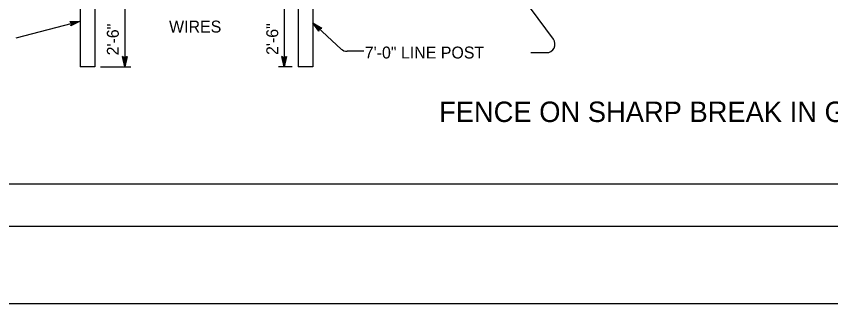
# Model space of a CAD drawing. Extents: x -894 to 866, y -476 to 714.
# Drawn here: x -426.8 to 51.6, y -476.4 to -307.5 of the extents above; entities that cross this region are included whole.
import ezdxf

# ---------------------------------------------------------------- set-up
doc = ezdxf.new("R2010")
doc.units = 0
for name, color, linetype in [('10 Sheet Format', 7, 'Continuous'), ('56 Stage 3 Anno', 7, 'Continuous'), ('57 Undefined', 7, 'Continuous'), ('60 Nongeo Data', 7, 'Continuous')]:
    doc.layers.add(name, color=color, linetype=linetype)

# ---------------------------------------------------------------- blocks, each defined once
blk = doc.blocks.new('AHT')
at = {"layer": '60 Nongeo Data'}
blk.add_lwpolyline([(-5.91, 1.32), (0, 0), (-5.91, -1.31), (-5.7, -0.96), (-1.37, 0), (-5.7, 0.97), (-5.49, 0.62), (-2.72, 0), (-5.49, -0.61), (-5.28, -0.26), (-4.08, 0), (-5.28, 0.27), (-5.12, 0), (-5.91, -1.31), (-5.12, 0)], close=True, dxfattribs=at)

msp = doc.modelspace()

# ---------------------------------------------------------------- linework, layer by layer
at = {"layer": '10 Sheet Format'}
for p, q in [((-813.45, -406.04), (811.55, -406.04)), ((836.57, -431.04), (-863.43, -431.04))]:
    msp.add_line(p, q, dxfattribs=at)
for points in [[(-894.04, 713.56), (865.96, 713.56), (865.96, -476.44), (-894.04, -476.44)], [(-863.43, 668.96), (836.57, 668.96), (836.57, -431.04), (-863.43, -431.04)]]:
    msp.add_lwpolyline(points, close=True, dxfattribs=at)
at = {"layer": '56 Stage 3 Anno'}
for p, q in [((-111.34, -320.97), (-144.8, -274.96)), ((-363.13, -294.51), (-363.13, -337.23)), ((-269.47, -294.51), (-269.47, -337.23)), ((-426.84, -320.2), (-389.34, -310.48)), ((-235.94, -326.79), (-252.65, -311.41)), ((-222.62, -328.11), (-232.56, -328.11)), ((-124.54, -328.92), (-115.38, -328.92)), ((-377.3, -337.23), (-359.63, -337.23)), ((-264.69, -337.23), (-272.72, -337.23))]:
    msp.add_line(p, q, dxfattribs=at)
for points in [[(-395.39, -310.68), (-389.34, -310.48), (-394.73, -313.23), (-394.61, -312.83), (-390.66, -310.82), (-395.1, -310.97), (-394.81, -311.25), (-391.97, -311.16), (-394.5, -312.44), (-394.38, -312.05), (-393.29, -311.5), (-394.52, -311.54), (-394.29, -311.76), (-394.73, -313.23), (-394.29, -311.76)], [(-249.2, -316.38), (-252.65, -311.41), (-247.42, -314.45), (-247.81, -314.56), (-251.64, -312.34), (-249.12, -315.98), (-249.03, -315.58), (-250.65, -313.25), (-248.2, -314.68), (-248.59, -314.79), (-249.65, -314.18), (-248.95, -315.19), (-248.89, -314.88), (-247.42, -314.45), (-248.89, -314.88)]]:
    msp.add_lwpolyline(points, close=True, dxfattribs=at)
for centre, start, end in [((-115.38, -323.92), 270, 36.0289), ((-232.56, -323.11), 227.3669, 270)]:
    msp.add_arc(centre, 5, start, end, dxfattribs=at)
at = {"layer": '60 Nongeo Data'}
for p, q in [((-389.34, -217.63), (-389.34, -337.23)), ((-380.8, -217.63), (-380.8, -337.23)), ((-261.19, -217.63), (-261.19, -337.23)), ((-252.65, -217.63), (-252.65, -337.23)), ((-380.8, -337.23), (-389.34, -337.23)), ((-252.65, -337.23), (-261.19, -337.23))]:
    msp.add_line(p, q, dxfattribs=at)

# ---------------------------------------------------------------- block references
at = {"layer": '56 Stage 3 Anno', "xscale": 1.0169491525423728, "yscale": 1.012061028040939, "rotation": -90}
for p in [(-363.13, -337.23), (-269.47, -337.23)]:
    msp.add_blockref('AHT', p, dxfattribs=at)

# ---------------------------------------------------------------- texts
at = {"layer": '57 Undefined'}
for s, height, p in [('WIRES', 7, (-337.1, -317.1)), ('7\'-0" LINE POST', 7, (-222.13, -332.35)), ('FENCE ON SHARP BREAK IN GRADE', 12, (-178.5, -369.67))]:
    msp.add_text(s, height=height, dxfattribs=at).set_placement(p)
for p in [(-366.63, -330.53), (-272.97, -330.27)]:
    msp.add_text('2\'-6"', height=7, rotation=90, dxfattribs=at).set_placement(p)

doc.saveas('drawing.dxf')
